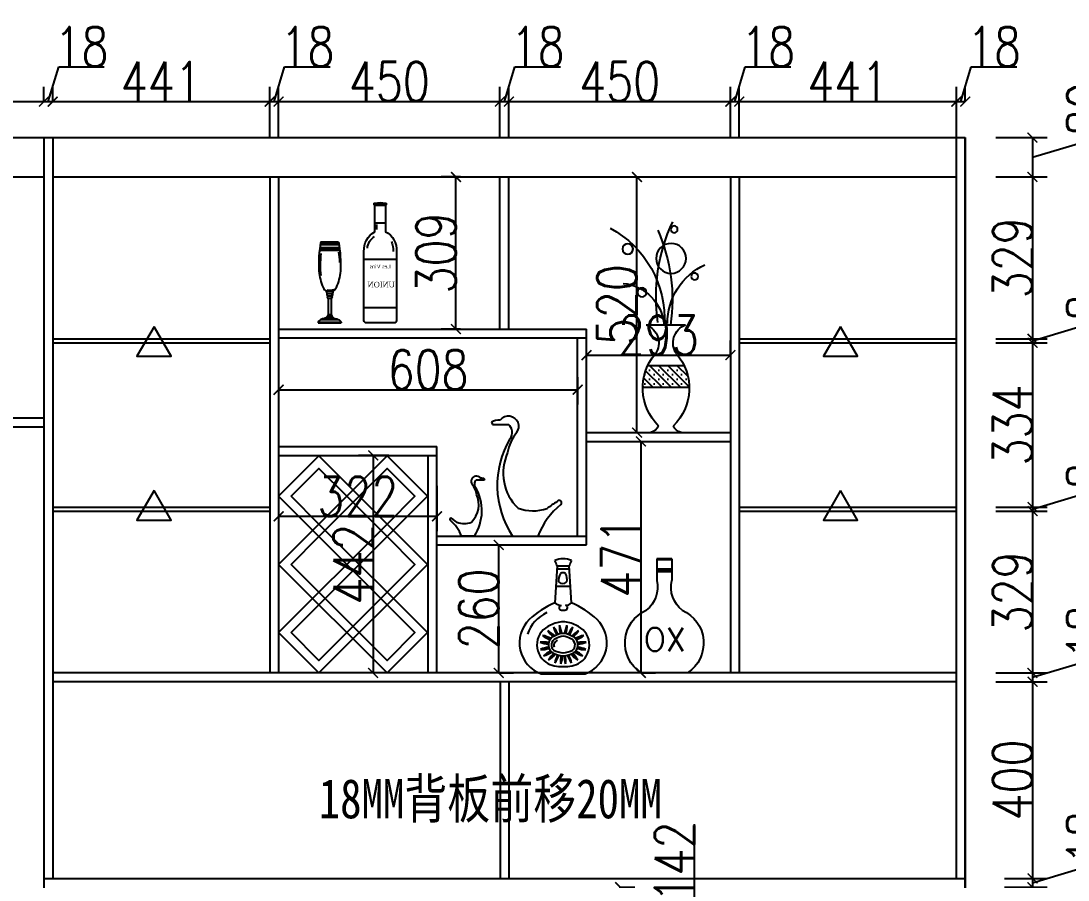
# Model space of a CAD drawing. Header units: millimetres. Extents: x 3255186 to 3429179, y -984851 to -941485.
# Drawn here: x 3261856 to 3263984, y -948835 to -947089 of the extents above; entities that cross this region are included whole.
import ezdxf

# ---------------------------------------------------------------- set-up
doc = ezdxf.new("R2010")
doc.units = ezdxf.units.MM
doc.header["$PDMODE"] = 35
for name, color, linetype in [('_KTI_CONTROL', 5, 'Continuous'), ('LM', 7, 'Continuous'), ('家具', 150, 'Continuous'), ('摆设', 250, 'Continuous')]:
    doc.layers.add(name, color=color, linetype=linetype)
doc.layers.add('饰品层', color=140, linetype='Continuous', lineweight=5)
doc.styles.add('DIM_FONT', font='SIMPLEX.shx', dxfattribs={"width": 0.8})
doc.styles.add('KT64F', font='txt.shx', dxfattribs={"bigfont": 'kt64f.shx'})
doc.styles.add('STYLE4', font='dutcheb.ttf')
doc.dimstyles.new('ISO-25', dxfattribs={"dimtxt": 80, "dimasz": 20, "dimexe": 30, "dimexo": 80, "dimtad": 1, "dimdec": 0, "dimtxsty": 'DIM_FONT', "dimblk": 'ARCHTICK', "dimcen": 2.5, "dimadec": 0, "dimazin": 0, "dimtfac": 1, "dimtdec": 0, "dimtmove": 1, "dimatfit": 3, "dimfxl": 80, "dimfxlon": 1, "dimarcsym": 0})

# ---------------------------------------------------------------- blocks, each defined once
blk = doc.blocks.new('A$C1A353F88')
at = {"layer": '_KTI_CONTROL', "color": 251}
for p, q in [((88.6, 318, -1114.3), (88.6, 286.9, -1114.3)), ((88.6, 318, -1114.3), (130, 318, -1114.3)), ((88.6, 315.5, -1114.3), (130, 315.5, -1114.3)), ((130, 318, -1114.3), (130, 286.9, -1114.3)), ((88.6, 289.4, -1114.3), (130, 289.4, -1114.3)), ((88.6, 286.9, -1114.3), (88.6, 257.3, -1114.3)), ((88.6, 286.9, -1114.3), (130, 286.9, -1114.3)), ((88.6, 284.4, -1114.3), (130, 284.4, -1114.3)), ((88.6, 281.9, -1114.3), (130, 281.9, -1114.3)), ((130, 286.9, -1114.3), (130, 257.3, -1114.3)), ((44.2, 0, -1114.3), (174.4, 0, -1114.3))]:
    blk.add_line(p, q, dxfattribs=at)
for centre, radius, start, end in [((8.3, 239.3, -1114.3), 82.2, 308.0219, 12.6662), ((210.2, 239.3, -1114.3), 82.2, 167.3338, 231.9781), ((99.8, 83.2, -1114.3), 100.1, 114.0897, 236.2212), ((118.7, 83.2, -1114.3), 100.1, 303.7788, 65.9103)]:
    blk.add_arc(centre, radius, start, end, dxfattribs=at)
at = {"layer": '_KTI_CONTROL', "color": 251, "style": 'KT64F'}
blk.add_text('XO', height=65, dxfattribs=at).set_placement((48.9, 60.9, -1114.3))
blk = doc.blocks.new('ret h5')
at = {"color": 8}
for p, q in [((18308.1, -3136), (18302.9, -3219.6)), ((18307.7, -3142.5), (18335.9, -3142.5)), ((18308.1, -3136), (18335.5, -3136)), ((18340.8, -3219.6), (18335.5, -3136)), ((18305.3, -3181.5), (18338.4, -3181.5)), ((18272.4, -3379.8), (18371.2, -3379.8))]:
    blk.add_line(p, q, dxfattribs=at)
for centre, radius, start, end in [((18322.1, -3168.8), 49.1, 90.3228, 113.286), ((18321.5, -3164.7), 44.9, 64.6891, 89.6504), ((18258.3, -3150.7), 51.9, 16.43, 31.2507), ((18385.3, -3150.7), 51.9, 149.1556, 163.57), ((18334.4, -3167.4), 23.3, 142.4013, 191.7842), ((18321.4, -3160.1), 8.79, 49.8901, 128.6229), ((18300.3, -3167.8), 30.4, 351.9388, 28.293), ((18320.9, -3160.8), 14.7, 230.664, 310.2169), ((18371.3, -3387.6), 181.4, 112.1626, 133.9717), ((18322.1, -3191.3), 34.2, 235.8589, 261.3641), ((18318, -3230.4), 5.44, 101.5118, 266.7832), ((18321.8, -3066.3), 169.7, 268.6297, 271.3703), ((18326.1, -3230.4), 5.48, 267.4575, 82.7378), ((18327.4, -3205.7), 19.3, 268.1711, 313.8155), ((18272.3, -3387.6), 181.4, 46.0283, 67.8374), ((18297.3, -3310), 74.2, 134.4864, 250.3361), ((18320.2, -3316.6), 83.2, 115.2627, 161.5321), ((18324.1, -3326), 63.8, 92.0156, 118.8114), ((18319.6, -3326), 63.8, 61.1886, 87.9844), ((18346.3, -3310), 74.2, 289.6639, 45.5136), ((18310.1, -3314.7), 47.6, 110.6172, 235.1233), ((18326.8, -3258.1), 46.5, 210.934, 234.629), ((18256.6, -3335.4), 61.4, 41.7799, 60.3729), ((18254.4, -3315.7), 61.4, 24.0791, 42.3729), ((18345.1, -3263.9), 46.5, 192.934, 216.7129), ((18359.7, -3274.3), 46.5, 174.934, 198.629), ((18257.4, -3295.6), 61.4, 6.4751, 24.3729), ((18386.2, -3295.6), 61.4, 155.6271, 173.5249), ((18284, -3274.3), 46.5, 341.371, 5.066), ((18389.2, -3315.7), 61.4, 137.6271, 155.9209), ((18298.5, -3263.9), 46.5, 323.2871, 347.066), ((18387.1, -3335.4), 61.4, 119.6271, 138.2201), ((18316.8, -3258.1), 46.5, 305.371, 329.066), ((18333.6, -3314.7), 47.6, 304.8767, 69.3828), ((18276.5, -3369.3), 61.4, 78.1277, 96.3729), ((18287.9, -3265.5), 46.5, 246.934, 270.8887), ((18305.9, -3257.9), 46.5, 228.934, 252.9893), ((18263, -3353.2), 61.4, 59.6168, 78.3729), ((18310.1, -3314.7), 21.6, 110.6172, 235.1233), ((18310.1, -3314.7), 15.1, 110.6172, 235.1233), ((18312.2, -3315.6), 11.6, 105.1939, 200.4124), ((18324.9, -3331.5), 43.3, 94.0794, 121.2048), ((18325.2, -3333.3), 38.7, 95.0517, 121.9656), ((18318.7, -3331.5), 43.3, 58.7952, 85.9206), ((18318.4, -3333.3), 38.7, 58.0344, 84.9483), ((18333.6, -3314.7), 15.1, 304.8767, 69.3828), ((18333.6, -3314.7), 21.6, 304.8767, 69.3828), ((18380.7, -3353.2), 61.4, 101.6271, 120.3832), ((18337.8, -3257.9), 46.5, 287.0107, 311.066), ((18367.1, -3369.3), 61.4, 83.6271, 101.8723), ((18355.7, -3265.5), 46.5, 269.1113, 293.066), ((18296, -3380.6), 61.4, 96.4958, 114.3729), ((18274.7, -3278.3), 46.5, 264.934, 288.9936), ((18319, -3384.3), 61.4, 114.583, 132.3729), ((18267.2, -3293.6), 46.5, 282.934, 307.4128), ((18342.3, -3379), 61.4, 132.4974, 150.3729), ((18265, -3308.8), 46.5, 300.934, 325.8879), ((18325.4, -3278.8), 60.2, 241.5487, 266.5785), ((18325.4, -3278.8), 53.7, 241.5487, 266.5785), ((18318.2, -3278.8), 53.7, 273.4215, 298.4513), ((18318.2, -3278.8), 60.2, 273.4215, 298.4513), ((18378.7, -3308.8), 46.5, 214.1121, 239.066), ((18301.4, -3379), 61.4, 29.6271, 47.5026), ((18376.5, -3293.6), 46.5, 232.5872, 257.066), ((18324.7, -3384.3), 61.4, 47.6271, 65.417), ((18368.9, -3278.3), 46.5, 251.0064, 275.066), ((18347.7, -3380.6), 61.4, 65.6271, 83.5042), ((18316.6, -3300.3), 63.2, 237.6804, 274.7045), ((18362.9, -3367.1), 61.4, 150.6478, 168.3729), ((18267.7, -3324.2), 46.5, 318.934, 343.2993), ((18377.4, -3350.6), 61.4, 168.5268, 186.3729), ((18273.6, -3339.3), 46.5, 336.934, 0.629), ((18327, -3300.3), 63.2, 265.2955, 302.3196), ((18370.1, -3339.3), 46.5, 179.371, 203.066), ((18266.2, -3350.6), 61.4, 353.6271, 11.4732), ((18375.9, -3324.2), 46.5, 196.7007, 221.066), ((18280.7, -3367.1), 61.4, 11.6271, 29.3522)]:
    blk.add_arc(centre, radius, start, end, dxfattribs=at)
blk = doc.blocks.new('ftjhut')
at = {"layer": '摆设', "color": 0}
for p, q in [((33657, 6181.2), (33686.1, 6181.2)), ((33657, 6178.3), (33686.1, 6178.3)), ((33658.7, 6176.3), (33684.4, 6176.3)), ((33658.7, 6134.4), (33684.4, 6134.4)), ((33680.5, 6131), (33680.5, 6119.1)), ((33816.2, 6073.6), (33769.1, 6073.6)), ((33815.8, 6076.2), (33769.5, 6076.2)), ((33814.8, 6082.7), (33770.5, 6082.7)), ((33814.3, 6085.2), (33770.9, 6085.2)), ((33813.6, 6089.1), (33771.7, 6089.1)), ((33816.7, 6069.7), (33768.6, 6069.7)), ((33632.7, 6047.1), (33710.4, 6047.1)), ((33798.1, 5965.8), (33787.2, 5965.8)), ((33797.1, 5960.2), (33788.2, 5960.2)), ((33796.2, 5954.4), (33789.1, 5954.4)), ((33632.7, 5931.6), (33710.4, 5931.6)), ((33812.7, 5903.4), (33772.5, 5903.4)), ((33805.7, 5905.4), (33779.6, 5905.4)), ((33801.6, 5907.3), (33783.7, 5907.3)), ((33799.3, 5909.3), (33785.9, 5909.3)), ((33797.8, 5911.2), (33787.4, 5911.2)), ((33796.8, 5913.2), (33788.4, 5913.2)), ((33796.2, 5915.1), (33789.1, 5915.1)), ((33820.5, 5896.9), (33764.7, 5896.9)), ((33820.5, 5895), (33764.7, 5895))]:
    blk.add_line(p, q, dxfattribs=at)
blk.add_lwpolyline([(33638.5, 5895), (33704.6, 5895, 0.414214), (33710.4, 5900.8), (33710.4, 6066.3, 0.287212), (33684.4, 6113.8), (33684.4, 6176.3, 0.147579), (33686.1, 6178.3), (33686.1, 6181.2, 0.131585), (33685.1, 6182.4, 0.075603), (33658.1, 6182.4, 0.131585), (33657, 6181.2), (33657, 6178.3, 0.147579), (33658.7, 6176.3), (33658.7, 6113.8, 0.304594), (33632.7, 6066.3), (33632.7, 5900.8, 0.414214)], format="xyb", close=True, dxfattribs=at)
for points in [[(33771.7, 6089.1, 0.061195), (33766.8, 6019.1, 0.076915), (33777, 5979.8, 0.020975)], [(33813.6, 6089.1, -0.061195), (33818.5, 6019.1, -0.076915), (33808.3, 5979.8, -0.020975)], [(33814, 6061.6, -0.004174), (33815.5, 6033.2, -0.065887), (33813.8, 6009.1, -0.065887)], [(33777, 5979.8, 0.183031), (33785.8, 5971, 0.571887), (33787.2, 5965.8, 0.657659), (33788.2, 5960.2, 0.575937), (33789.1, 5954.4), (33789.1, 5915.1, -0.284365), (33778.7, 5905.2, 0.081386), (33772.6, 5903.5, 0.081386)], [(33808.3, 5979.8, -0.183031), (33799.5, 5971, -0.571887), (33798.1, 5965.8, -0.657659), (33797.1, 5960.2, -0.575937), (33796.2, 5954.4), (33796.2, 5915.1, 0.284365), (33806.6, 5905.2, -0.081386), (33812.7, 5903.5, -0.081386)], [(33772.5, 5903.4, 0.131773), (33764.7, 5896.9), (33764.7, 5895)], [(33812.7, 5903.4, -0.131773), (33820.5, 5896.9), (33820.5, 5895)]]:
    blk.add_lwpolyline(points, format="xyb", dxfattribs=at)
for centre, radius, start, end in [((33664.5, 6070), 38, 6.1873, 57.3658), ((33689, 6070.1), 48.6, 155.3748, 184.6681), ((33913.6, 6037.4), 144.6, 168.9735, 178.8646), ((33792.5, 5994.3), 21.9, 243.0428, 286.3388), ((33792.6, 5993), 23, 252.6799, 287.3201)]:
    blk.add_arc(centre, radius, start, end, dxfattribs=at)
at = {"layer": '摆设', "color": 0, "style": 'STYLE4'}
for s, height, p in [('Les Vins ', 9.33, (33645.7, 6025.7)), ('UNION', 13.44, (33636.3, 5980.2))]:
    blk.add_text(s, height=height, dxfattribs=at).set_placement(p)
blk = doc.blocks.new('A$C4A8C7998')
at = {"layer": 'LM'}
h = blk.add_hatch(dxfattribs=at)
h.set_pattern_fill('SACNCR', color=8, scale=152.064, style=0)
h.set_pattern_definition([(45, (-2634.007, -50627.423), (-10.0805143, 10.0805143), []), (45, (-2623.927, -50627.423), (-10.0805143, 10.0805143), [0, -14.256])])
h.paths.add_polyline_path([(136.9, 99.2, 0.107033), (125.9, 147.2), (45.5, 147.2, 0.107033), (34.5, 99.2)])
at = {"layer": 'LM', "color": 8}
for p, q in [((42.7, 236.7), (128.8, 236.7)), ((45.5, 147.2), (125.9, 147.2)), ((34.5, 99.2), (136.9, 99.2)), ((119, 0), (52.4, 0))]:
    blk.add_line(p, q, dxfattribs=at)
for centre, radius in [((67.5, 447.2), 7.6), ((74.4, 383.3), 32.9), ((169.6, 404), 11.6), ((22.5, 343.5), 7.6), ((138.3, 308.6), 9.76)]:
    blk.add_circle(centre, radius, dxfattribs=at)
for centre, radius, start, end in [((-286.1, 298), 393.6, 351.8433, 24.9427), ((454.2, 292), 382.7, 156.3787, 188.3051), ((314.4, 250.9), 225.4, 117.9713, 183.623), ((-60.8, 239.7), 143.3, 0.0776, 64.889), ((189.9, 228.2), 100.7, 95.9065, 175.1682), ((27.8, 197.4), 42.1, 325.6159, 69.317), ((143.6, 197.4), 42.1, 110.683, 214.3841), ((150.9, 97.9), 116.4, 139.4128, 225.7807), ((20.5, 97.9), 116.4, 314.2193, 40.5872), ((44.8, 26.7), 27.8, 285.8404, 333.7154), ((126.6, 26.7), 27.8, 206.2846, 254.1596)]:
    blk.add_arc(centre, radius, start, end, dxfattribs=at)
blk = doc.blocks.new('A$C11263038')
at = {"layer": '_KTI_CONTROL', "color": 251}
for p, q in [((70.5, 193.1, -1714.3), (72.3, 189.3, -1714.3)), ((72.3, 189.3, -1714.3), (99.4, 189.3, -1714.3)), ((58.5, 94.7, -1714.3), (45, 94.7, -1714.3)), ((59.4, 96.6, -1714.3), (58.5, 94.7, -1714.3)), ((41.7, 0.1, -1714.3), (20.1, 0, -1714.3)), ((106.3, 0.1, -1714.3), (149.1, 0, -1714.3))]:
    blk.add_line(p, q, dxfattribs=at)
for centre, radius, start, end in [((83.7, 167.5, -1714.3), 28.8, 86.2456, 117.2816), ((99.5, 185.6, -1714.3), 17.5, 321.9599, 142.6745), ((88.7, 175.8, -1714.3), 17.2, 320.1214, 51.5954), ((235.9, 86, -1714.3), 155.5, 149.5302, 213.5331), ((167.4, 130.2, -1714.3), 70.2, 140.5214, 170.7359), ((174.1, 106.9, -1714.3), 83.5, 155.4945, 225.6611), ((44.9, 92.8, -1714.3), 8.75, 37.3255, 218.0401), ((50.3, 87.9, -1714.3), 8.61, 128.4046, 219.8786), ((52.8, 83.7, -1714.3), 14.4, 62.7184, 93.7544), ((11, 65.1, -1714.3), 35.1, 9.2641, 39.4786), ((-23.6, 42.9, -1714.3), 78.1, 326.7423, 30.4027), ((7.6, 53.4, -1714.3), 41.7, 314.3389, 24.5055), ((275.6, -51.3, -1714.3), 136.5, 129.8523, 157.9103), ((280.9, -100.4, -1714.3), 187.3, 121.9437, 128.3024), ((185.3, 56.4, -1714.3), 4.06, 314.2238, 148.4797), ((141.2, 118.4, -1714.3), 75.6, 250.3217, 288.2098), ((2, 28.2, -1714.3), 2.03, 31.5203, 225.7762), ((-43.1, -25.7, -1714.3), 68.3, 22.0897, 50.1477), ((-45.8, -50.2, -1714.3), 93.6, 51.6976, 58.0563), ((24.1, 59.2, -1714.3), 37.8, 251.7902, 289.6783)]:
    blk.add_arc(centre, radius, start, end, dxfattribs=at)
blk = doc.blocks.new('_ArchTick')
at = {"color": 0, "linetype": 'ByBlock', "const_width": 0.15}
blk.add_lwpolyline([(-0.5, -0.5), (0.5, 0.5)], dxfattribs=at)
blk = doc.blocks.new('*D245')
at = {"color": 0, "lineweight": -2, "ltscale": 5}
for p, q in [((3262749.4, -947405.9), (3262709.9, -947405.9)), ((3262739.9, -947715.2), (3262739.9, -947405.9)), ((3262749.4, -947715.2), (3262709.9, -947715.2))]:
    blk.add_line(p, q, dxfattribs=at)
at = {"layer": 'Defpoints', "color": 0, "ltscale": 5}
for p in [(3262739.9, -947405.9), (3262829.4, -947405.9), (3262829.4, -947715.2)]:
    blk.add_point(p, dxfattribs=at)
at = {"color": 0, "lineweight": -2, "ltscale": 5, "xscale": 20, "yscale": 20, "zscale": 20}
for p, rotation in [((3262739.9, -947405.9), 90), ((3262739.9, -947715.2), 270)]:
    blk.add_blockref('_ArchTick', p, dxfattribs=dict(at, rotation=rotation))
at = {"color": 0, "ltscale": 5, "insert": (3262699.3, -947560.5), "char_height": 80, "attachment_point": 5, "rotation": 90, "style": 'DIM_FONT'}
blk.add_mtext('309', dxfattribs=at)
blk = doc.blocks.new('*D260')
at = {"color": 0, "lineweight": -2, "ltscale": 5}
for p, q in [((3261170.1, -947252.7), (3261170.1, -947222.7)), ((3261902.1, -947252.7), (3261902.1, -947222.7)), ((3261170.1, -947252.7), (3261902.1, -947252.7))]:
    blk.add_line(p, q, dxfattribs=at)
at = {"layer": 'Defpoints', "color": 0, "ltscale": 5}
for p in [(3261902.1, -947252.7), (3261170.1, -947325.9), (3261902.1, -947325.9)]:
    blk.add_point(p, dxfattribs=at)
at = {"color": 0, "lineweight": -2, "ltscale": 5, "xscale": 20, "yscale": 20, "zscale": 20, "rotation": 180}
blk.add_blockref('_ArchTick', (3261170.1, -947252.7), dxfattribs=at)
at = {"color": 0, "lineweight": -2, "ltscale": 5, "xscale": 20, "yscale": 20, "zscale": 20}
blk.add_blockref('_ArchTick', (3261902.1, -947252.7), dxfattribs=at)
at = {"color": 0, "ltscale": 5, "insert": (3261536.1, -947212.1), "char_height": 80, "attachment_point": 5, "style": 'DIM_FONT'}
blk.add_mtext('732', dxfattribs=at)
blk = doc.blocks.new('*D261')
at = {"color": 0, "lineweight": -2, "ltscale": 5}
for p, q in [((3261911.1, -947252.7), (3261932.3, -947181.8)), ((3261932.3, -947181.8), (3262025, -947181.8)), ((3261902.1, -947252.7), (3261902.1, -947222.7)), ((3261920.1, -947252.7), (3261920.1, -947222.7)), ((3261902.1, -947252.7), (3261920.1, -947252.7))]:
    blk.add_line(p, q, dxfattribs=at)
at = {"layer": 'Defpoints', "color": 0, "ltscale": 5}
for p in [(3261920.1, -947252.7), (3261902.1, -947325.9), (3261920.1, -947325.9)]:
    blk.add_point(p, dxfattribs=at)
at = {"color": 0, "lineweight": -2, "ltscale": 5, "xscale": 20, "yscale": 20, "zscale": 20, "rotation": 180}
blk.add_blockref('_ArchTick', (3261902.1, -947252.7), dxfattribs=at)
at = {"color": 0, "lineweight": -2, "ltscale": 5, "xscale": 20, "yscale": 20, "zscale": 20}
blk.add_blockref('_ArchTick', (3261920.1, -947252.7), dxfattribs=at)
at = {"color": 0, "ltscale": 5, "insert": (3261978.7, -947141.2), "char_height": 80, "attachment_point": 5, "style": 'DIM_FONT'}
blk.add_mtext('18', dxfattribs=at)
blk = doc.blocks.new('*D262')
at = {"color": 0, "lineweight": -2, "ltscale": 5}
for p, q in [((3261920.1, -947252.7), (3261920.1, -947222.7)), ((3262361.3, -947325.9), (3262361.3, -947222.7)), ((3261920.1, -947252.7), (3262361.3, -947252.7))]:
    blk.add_line(p, q, dxfattribs=at)
at = {"layer": 'Defpoints', "color": 0, "ltscale": 5}
for p in [(3262361.3, -947252.7), (3261920.1, -947325.9), (3262361.3, -947405.9)]:
    blk.add_point(p, dxfattribs=at)
at = {"color": 0, "lineweight": -2, "ltscale": 5, "xscale": 20, "yscale": 20, "zscale": 20, "rotation": 180}
blk.add_blockref('_ArchTick', (3261920.1, -947252.7), dxfattribs=at)
at = {"color": 0, "lineweight": -2, "ltscale": 5, "xscale": 20, "yscale": 20, "zscale": 20}
blk.add_blockref('_ArchTick', (3262361.3, -947252.7), dxfattribs=at)
at = {"color": 0, "ltscale": 5, "insert": (3262140.7, -947212.1), "char_height": 80, "attachment_point": 5, "style": 'DIM_FONT'}
blk.add_mtext('441', dxfattribs=at)
blk = doc.blocks.new('*D263')
at = {"color": 0, "lineweight": -2, "ltscale": 5}
for p, q in [((3262370.3, -947252.7), (3262391.6, -947181.8)), ((3262391.6, -947181.8), (3262484.3, -947181.8)), ((3262361.3, -947325.9), (3262361.3, -947222.7)), ((3262379.3, -947325.9), (3262379.3, -947222.7)), ((3262361.3, -947252.7), (3262379.3, -947252.7))]:
    blk.add_line(p, q, dxfattribs=at)
at = {"layer": 'Defpoints', "color": 0, "ltscale": 5}
for p in [(3262379.3, -947252.7), (3262361.3, -947405.9), (3262379.3, -947405.9)]:
    blk.add_point(p, dxfattribs=at)
at = {"color": 0, "lineweight": -2, "ltscale": 5, "xscale": 20, "yscale": 20, "zscale": 20, "rotation": 180}
blk.add_blockref('_ArchTick', (3262361.3, -947252.7), dxfattribs=at)
at = {"color": 0, "lineweight": -2, "ltscale": 5, "xscale": 20, "yscale": 20, "zscale": 20}
blk.add_blockref('_ArchTick', (3262379.3, -947252.7), dxfattribs=at)
at = {"color": 0, "ltscale": 5, "insert": (3262437.9, -947141.2), "char_height": 80, "attachment_point": 5, "style": 'DIM_FONT'}
blk.add_mtext('18', dxfattribs=at)
blk = doc.blocks.new('*D264')
at = {"color": 0, "lineweight": -2, "ltscale": 5}
for p, q in [((3262379.3, -947325.9), (3262379.3, -947222.7)), ((3262829.4, -947325.9), (3262829.4, -947222.7)), ((3262379.3, -947252.7), (3262829.4, -947252.7))]:
    blk.add_line(p, q, dxfattribs=at)
at = {"layer": 'Defpoints', "color": 0, "ltscale": 5}
for p in [(3262829.4, -947252.7), (3262379.3, -947405.9), (3262829.4, -947405.9)]:
    blk.add_point(p, dxfattribs=at)
at = {"color": 0, "lineweight": -2, "ltscale": 5, "xscale": 20, "yscale": 20, "zscale": 20, "rotation": 180}
blk.add_blockref('_ArchTick', (3262379.3, -947252.7), dxfattribs=at)
at = {"color": 0, "lineweight": -2, "ltscale": 5, "xscale": 20, "yscale": 20, "zscale": 20}
blk.add_blockref('_ArchTick', (3262829.4, -947252.7), dxfattribs=at)
at = {"color": 0, "ltscale": 5, "insert": (3262604.3, -947212.1), "char_height": 80, "attachment_point": 5, "style": 'DIM_FONT'}
blk.add_mtext('450', dxfattribs=at)
blk = doc.blocks.new('*D265')
at = {"color": 0, "lineweight": -2, "ltscale": 5}
for p, q in [((3262838.4, -947252.7), (3262859.7, -947181.8)), ((3262859.7, -947181.8), (3262952.3, -947181.8)), ((3262829.4, -947325.9), (3262829.4, -947222.7)), ((3262847.4, -947325.9), (3262847.4, -947222.7)), ((3262829.4, -947252.7), (3262847.4, -947252.7))]:
    blk.add_line(p, q, dxfattribs=at)
at = {"layer": 'Defpoints', "color": 0, "ltscale": 5}
for p in [(3262847.4, -947252.7), (3262829.4, -947405.9), (3262847.4, -947405.9)]:
    blk.add_point(p, dxfattribs=at)
at = {"color": 0, "lineweight": -2, "ltscale": 5, "xscale": 20, "yscale": 20, "zscale": 20, "rotation": 180}
blk.add_blockref('_ArchTick', (3262829.4, -947252.7), dxfattribs=at)
at = {"color": 0, "lineweight": -2, "ltscale": 5, "xscale": 20, "yscale": 20, "zscale": 20}
blk.add_blockref('_ArchTick', (3262847.4, -947252.7), dxfattribs=at)
at = {"color": 0, "ltscale": 5, "insert": (3262906, -947141.2), "char_height": 80, "attachment_point": 5, "style": 'DIM_FONT'}
blk.add_mtext('18', dxfattribs=at)
blk = doc.blocks.new('*D266')
at = {"color": 0, "lineweight": -2, "ltscale": 5}
for p, q in [((3262847.4, -947325.9), (3262847.4, -947222.7)), ((3263297.8, -947325.9), (3263297.8, -947222.7)), ((3262847.4, -947252.7), (3263297.8, -947252.7))]:
    blk.add_line(p, q, dxfattribs=at)
at = {"layer": 'Defpoints', "color": 0, "ltscale": 5}
for p in [(3263297.8, -947252.7), (3262847.4, -947405.9), (3263297.8, -947405.9)]:
    blk.add_point(p, dxfattribs=at)
at = {"color": 0, "lineweight": -2, "ltscale": 5, "xscale": 20, "yscale": 20, "zscale": 20, "rotation": 180}
blk.add_blockref('_ArchTick', (3262847.4, -947252.7), dxfattribs=at)
at = {"color": 0, "lineweight": -2, "ltscale": 5, "xscale": 20, "yscale": 20, "zscale": 20}
blk.add_blockref('_ArchTick', (3263297.8, -947252.7), dxfattribs=at)
at = {"color": 0, "ltscale": 5, "insert": (3263072.6, -947212.1), "char_height": 80, "attachment_point": 5, "style": 'DIM_FONT'}
blk.add_mtext('450', dxfattribs=at)
blk = doc.blocks.new('*D267')
at = {"color": 0, "lineweight": -2, "ltscale": 5}
for p, q in [((3263306.8, -947252.7), (3263328.1, -947181.8)), ((3263328.1, -947181.8), (3263420.8, -947181.8)), ((3263297.8, -947325.9), (3263297.8, -947222.7)), ((3263315.8, -947325.9), (3263315.8, -947222.7)), ((3263297.8, -947252.7), (3263315.8, -947252.7))]:
    blk.add_line(p, q, dxfattribs=at)
at = {"layer": 'Defpoints', "color": 0, "ltscale": 5}
for p in [(3263315.8, -947252.7), (3263297.8, -947405.9), (3263315.8, -947405.9)]:
    blk.add_point(p, dxfattribs=at)
at = {"color": 0, "lineweight": -2, "ltscale": 5, "xscale": 20, "yscale": 20, "zscale": 20, "rotation": 180}
blk.add_blockref('_ArchTick', (3263297.8, -947252.7), dxfattribs=at)
at = {"color": 0, "lineweight": -2, "ltscale": 5, "xscale": 20, "yscale": 20, "zscale": 20}
blk.add_blockref('_ArchTick', (3263315.8, -947252.7), dxfattribs=at)
at = {"color": 0, "ltscale": 5, "insert": (3263374.4, -947141.2), "char_height": 80, "attachment_point": 5, "style": 'DIM_FONT'}
blk.add_mtext('18', dxfattribs=at)
blk = doc.blocks.new('*D268')
at = {"color": 0, "lineweight": -2, "ltscale": 5}
for p, q in [((3263315.8, -947325.9), (3263315.8, -947222.7)), ((3263757.1, -947325.9), (3263757.1, -947222.7)), ((3263315.8, -947252.7), (3263757.1, -947252.7))]:
    blk.add_line(p, q, dxfattribs=at)
at = {"layer": 'Defpoints', "color": 0, "ltscale": 5}
for p in [(3263757.1, -947252.7), (3263315.8, -947405.9), (3263757.1, -947405.9)]:
    blk.add_point(p, dxfattribs=at)
at = {"color": 0, "lineweight": -2, "ltscale": 5, "xscale": 20, "yscale": 20, "zscale": 20, "rotation": 180}
blk.add_blockref('_ArchTick', (3263315.8, -947252.7), dxfattribs=at)
at = {"color": 0, "lineweight": -2, "ltscale": 5, "xscale": 20, "yscale": 20, "zscale": 20}
blk.add_blockref('_ArchTick', (3263757.1, -947252.7), dxfattribs=at)
at = {"color": 0, "ltscale": 5, "insert": (3263536.4, -947212.1), "char_height": 80, "attachment_point": 5, "style": 'DIM_FONT'}
blk.add_mtext('441', dxfattribs=at)
blk = doc.blocks.new('*D269')
at = {"color": 0, "lineweight": -2, "ltscale": 5}
for p, q in [((3263766.1, -947252.7), (3263787.3, -947181.8)), ((3263787.3, -947181.8), (3263880, -947181.8)), ((3263757.1, -947325.9), (3263757.1, -947222.7)), ((3263775.1, -947252.7), (3263775.1, -947222.7)), ((3263757.1, -947252.7), (3263775.1, -947252.7))]:
    blk.add_line(p, q, dxfattribs=at)
at = {"layer": 'Defpoints', "color": 0, "ltscale": 5}
for p in [(3263775.1, -947252.7), (3263775.1, -947325.9), (3263757.1, -947405.9)]:
    blk.add_point(p, dxfattribs=at)
at = {"color": 0, "lineweight": -2, "ltscale": 5, "xscale": 20, "yscale": 20, "zscale": 20, "rotation": 180}
blk.add_blockref('_ArchTick', (3263757.1, -947252.7), dxfattribs=at)
at = {"color": 0, "lineweight": -2, "ltscale": 5, "xscale": 20, "yscale": 20, "zscale": 20}
blk.add_blockref('_ArchTick', (3263775.1, -947252.7), dxfattribs=at)
at = {"color": 0, "ltscale": 5, "insert": (3263833.7, -947141.2), "char_height": 80, "attachment_point": 5, "style": 'DIM_FONT'}
blk.add_mtext('18', dxfattribs=at)
blk = doc.blocks.new('*D270')
at = {"color": 0, "lineweight": -2, "ltscale": 5}
for p, q in [((3264062.9, -947320.6), (3264062.9, -947215.8)), ((3263837.1, -947325.9), (3263941.9, -947325.9)), ((3263911.9, -947365.9), (3264062.9, -947320.6)), ((3263911.9, -947325.9), (3263911.9, -947405.9)), ((3263837.1, -947405.9), (3263941.9, -947405.9))]:
    blk.add_line(p, q, dxfattribs=at)
at = {"layer": 'Defpoints', "color": 0, "ltscale": 5}
for p in [(3263757.1, -947325.9), (3263757.1, -947405.9), (3263911.9, -947405.9)]:
    blk.add_point(p, dxfattribs=at)
at = {"color": 0, "lineweight": -2, "ltscale": 5, "xscale": 20, "yscale": 20, "zscale": 20}
for p, rotation in [((3263911.9, -947325.9), 90), ((3263911.9, -947405.9), 270)]:
    blk.add_blockref('_ArchTick', p, dxfattribs=dict(at, rotation=rotation))
at = {"color": 0, "ltscale": 5, "insert": (3264022.2, -947268.2), "char_height": 80, "attachment_point": 5, "rotation": 90, "style": 'DIM_FONT'}
blk.add_mtext('80', dxfattribs=at)
blk = doc.blocks.new('*D271')
at = {"color": 0, "lineweight": -2, "ltscale": 5}
for p, q in [((3263837.1, -947405.9), (3263941.9, -947405.9)), ((3263911.9, -947405.9), (3263911.9, -947735)), ((3263837.1, -947735), (3263941.9, -947735))]:
    blk.add_line(p, q, dxfattribs=at)
at = {"layer": 'Defpoints', "color": 0, "ltscale": 5}
for p in [(3263757.1, -947405.9), (3263757.1, -947735), (3263911.9, -947735)]:
    blk.add_point(p, dxfattribs=at)
at = {"color": 0, "lineweight": -2, "ltscale": 5, "xscale": 20, "yscale": 20, "zscale": 20}
for p, rotation in [((3263911.9, -947405.9), 90), ((3263911.9, -947735), 270)]:
    blk.add_blockref('_ArchTick', p, dxfattribs=dict(at, rotation=rotation))
at = {"color": 0, "ltscale": 5, "insert": (3263871.3, -947570.4), "char_height": 80, "attachment_point": 5, "rotation": 90, "style": 'DIM_FONT'}
blk.add_mtext('329', dxfattribs=at)
blk = doc.blocks.new('*D272')
at = {"color": 0, "lineweight": -2, "ltscale": 5}
for p, q in [((3264062.9, -947693.7), (3264062.9, -947649.8)), ((3263911.9, -947739), (3264062.9, -947693.7)), ((3263837.1, -947735), (3263941.9, -947735)), ((3263837.1, -947743), (3263941.9, -947743)), ((3263911.9, -947735), (3263911.9, -947743))]:
    blk.add_line(p, q, dxfattribs=at)
at = {"layer": 'Defpoints', "color": 0, "ltscale": 5}
for p in [(3263757.1, -947735), (3263757.1, -947743), (3263911.9, -947743)]:
    blk.add_point(p, dxfattribs=at)
at = {"color": 0, "lineweight": -2, "ltscale": 5, "xscale": 20, "yscale": 20, "zscale": 20}
for p, rotation in [((3263911.9, -947735), 90), ((3263911.9, -947743), 270)]:
    blk.add_blockref('_ArchTick', p, dxfattribs=dict(at, rotation=rotation))
at = {"color": 0, "ltscale": 5, "insert": (3264022.2, -947671.7), "char_height": 80, "attachment_point": 5, "rotation": 90, "style": 'DIM_FONT'}
blk.add_mtext('8', dxfattribs=at)
blk = doc.blocks.new('*D273')
at = {"color": 0, "lineweight": -2, "ltscale": 5}
for p, q in [((3263837.1, -947743), (3263941.9, -947743)), ((3263911.9, -947743), (3263911.9, -948077.1)), ((3263837.1, -948077.1), (3263941.9, -948077.1))]:
    blk.add_line(p, q, dxfattribs=at)
at = {"layer": 'Defpoints', "color": 0, "ltscale": 5}
for p in [(3263757.1, -947743), (3263757.1, -948077.1), (3263911.9, -948077.1)]:
    blk.add_point(p, dxfattribs=at)
at = {"color": 0, "lineweight": -2, "ltscale": 5, "xscale": 20, "yscale": 20, "zscale": 20}
for p, rotation in [((3263911.9, -947743), 90), ((3263911.9, -948077.1), 270)]:
    blk.add_blockref('_ArchTick', p, dxfattribs=dict(at, rotation=rotation))
at = {"color": 0, "ltscale": 5, "insert": (3263871.3, -947910), "char_height": 80, "attachment_point": 5, "rotation": 90, "style": 'DIM_FONT'}
blk.add_mtext('334', dxfattribs=at)
blk = doc.blocks.new('*D274')
at = {"color": 0, "lineweight": -2, "ltscale": 5}
for p, q in [((3264062.9, -948035.8), (3264062.9, -947991.9)), ((3263911.9, -948081.1), (3264062.9, -948035.8)), ((3263837.1, -948077.1), (3263941.9, -948077.1)), ((3263837.1, -948085.1), (3263941.9, -948085.1)), ((3263911.9, -948077.1), (3263911.9, -948085.1))]:
    blk.add_line(p, q, dxfattribs=at)
at = {"layer": 'Defpoints', "color": 0, "ltscale": 5}
for p in [(3263757.1, -948077.1), (3263757.1, -948085.1), (3263911.9, -948085.1)]:
    blk.add_point(p, dxfattribs=at)
at = {"color": 0, "lineweight": -2, "ltscale": 5, "xscale": 20, "yscale": 20, "zscale": 20}
for p, rotation in [((3263911.9, -948077.1), 90), ((3263911.9, -948085.1), 270)]:
    blk.add_blockref('_ArchTick', p, dxfattribs=dict(at, rotation=rotation))
at = {"color": 0, "ltscale": 5, "insert": (3264022.2, -948013.8), "char_height": 80, "attachment_point": 5, "rotation": 90, "style": 'DIM_FONT'}
blk.add_mtext('8', dxfattribs=at)
blk = doc.blocks.new('*D275')
at = {"color": 0, "lineweight": -2, "ltscale": 5}
for p, q in [((3263837.1, -948085.1), (3263941.9, -948085.1)), ((3263911.9, -948085.1), (3263911.9, -948414.2)), ((3263837.1, -948414.2), (3263941.9, -948414.2))]:
    blk.add_line(p, q, dxfattribs=at)
at = {"layer": 'Defpoints', "color": 0, "ltscale": 5}
for p in [(3263757.1, -948085.1), (3263757.1, -948414.2), (3263911.9, -948414.2)]:
    blk.add_point(p, dxfattribs=at)
at = {"color": 0, "lineweight": -2, "ltscale": 5, "xscale": 20, "yscale": 20, "zscale": 20}
for p, rotation in [((3263911.9, -948085.1), 90), ((3263911.9, -948414.2), 270)]:
    blk.add_blockref('_ArchTick', p, dxfattribs=dict(at, rotation=rotation))
at = {"color": 0, "ltscale": 5, "insert": (3263871.3, -948249.6), "char_height": 80, "attachment_point": 5, "rotation": 90, "style": 'DIM_FONT'}
blk.add_mtext('329', dxfattribs=at)
blk = doc.blocks.new('*D276')
at = {"color": 0, "lineweight": -2, "ltscale": 5}
for p, q in [((3264062.9, -948377.9), (3264062.9, -948285.2)), ((3263911.9, -948423.2), (3264062.9, -948377.9)), ((3263837.1, -948414.2), (3263941.9, -948414.2)), ((3263911.9, -948414.2), (3263911.9, -948432.2)), ((3263837.1, -948432.2), (3263941.9, -948432.2))]:
    blk.add_line(p, q, dxfattribs=at)
at = {"layer": 'Defpoints', "color": 0, "ltscale": 5}
for p in [(3263757.1, -948414.2), (3263757.1, -948432.2), (3263911.9, -948432.2)]:
    blk.add_point(p, dxfattribs=at)
at = {"color": 0, "lineweight": -2, "ltscale": 5, "xscale": 20, "yscale": 20, "zscale": 20}
for p, rotation in [((3263911.9, -948414.2), 90), ((3263911.9, -948432.2), 270)]:
    blk.add_blockref('_ArchTick', p, dxfattribs=dict(at, rotation=rotation))
at = {"color": 0, "ltscale": 5, "insert": (3264022.2, -948331.5), "char_height": 80, "attachment_point": 5, "rotation": 90, "style": 'DIM_FONT'}
blk.add_mtext('18', dxfattribs=at)
blk = doc.blocks.new('*D277')
at = {"color": 0, "lineweight": -2, "ltscale": 5}
for p, q in [((3263837.1, -948432.2), (3263941.9, -948432.2)), ((3263911.9, -948432.2), (3263911.9, -948831.9)), ((3263855.1, -948831.9), (3263941.9, -948831.9))]:
    blk.add_line(p, q, dxfattribs=at)
at = {"layer": 'Defpoints', "color": 0, "ltscale": 5}
for p in [(3263757.1, -948432.2), (3263775.1, -948831.9), (3263911.9, -948831.9)]:
    blk.add_point(p, dxfattribs=at)
at = {"color": 0, "lineweight": -2, "ltscale": 5, "xscale": 20, "yscale": 20, "zscale": 20}
for p, rotation in [((3263911.9, -948432.2), 90), ((3263911.9, -948831.9), 270)]:
    blk.add_blockref('_ArchTick', p, dxfattribs=dict(at, rotation=rotation))
at = {"color": 0, "ltscale": 5, "insert": (3263871.3, -948632), "char_height": 80, "attachment_point": 5, "rotation": 90, "style": 'DIM_FONT'}
blk.add_mtext('400', dxfattribs=at)
blk = doc.blocks.new('*D281')
at = {"color": 0, "lineweight": -2, "ltscale": 5}
for p, q in [((3264062.9, -948795.6), (3264062.9, -948702.9)), ((3263911.9, -948840.9), (3264062.9, -948795.6)), ((3263855.1, -948831.9), (3263941.9, -948831.9)), ((3263855.1, -948849.9), (3263941.9, -948849.9)), ((3263911.9, -948831.9), (3263911.9, -948849.9))]:
    blk.add_line(p, q, dxfattribs=at)
at = {"layer": 'Defpoints', "color": 0, "ltscale": 5}
for p in [(3263775.1, -948831.9), (3263775.1, -948849.9), (3263911.9, -948849.9)]:
    blk.add_point(p, dxfattribs=at)
at = {"color": 0, "lineweight": -2, "ltscale": 5, "xscale": 20, "yscale": 20, "zscale": 20}
for p, rotation in [((3263911.9, -948831.9), 90), ((3263911.9, -948849.9), 270)]:
    blk.add_blockref('_ArchTick', p, dxfattribs=dict(at, rotation=rotation))
at = {"color": 0, "ltscale": 5, "insert": (3264022.2, -948749.3), "char_height": 80, "attachment_point": 5, "rotation": 90, "style": 'DIM_FONT'}
blk.add_mtext('18', dxfattribs=at)
blk = doc.blocks.new('*D286')
at = {"color": 0, "lineweight": -2, "ltscale": 5}
for p, q in [((3264114.5, -947325.9), (3264224.5, -947325.9)), ((3264194.5, -949701.9), (3264194.5, -947325.9)), ((3264114.5, -949701.9), (3264224.5, -949701.9))]:
    blk.add_line(p, q, dxfattribs=at)
at = {"layer": 'Defpoints', "color": 0, "ltscale": 5}
for p in [(3263775.1, -947325.9), (3264194.5, -947325.9), (3263775.1, -949701.9)]:
    blk.add_point(p, dxfattribs=at)
at = {"color": 0, "lineweight": -2, "ltscale": 5, "xscale": 20, "yscale": 20, "zscale": 20}
for p, rotation in [((3264194.5, -947325.9), 90), ((3264194.5, -949701.9), 270)]:
    blk.add_blockref('_ArchTick', p, dxfattribs=dict(at, rotation=rotation))
at = {"color": 0, "ltscale": 5, "insert": (3264153.8, -948513.9), "char_height": 80, "attachment_point": 5, "rotation": 90, "style": 'DIM_FONT'}
blk.add_mtext('2376', dxfattribs=at)
blk = doc.blocks.new('*D301')
at = {"color": 0, "lineweight": -2, "ltscale": 5}
for p, q in [((3263224.7, -948875.6), (3263224.7, -948722)), ((3263073.8, -948849.9), (3263103.8, -948849.9)), ((3263073.8, -948991.9), (3263073.8, -948849.9)), ((3263073.8, -948920.9), (3263224.7, -948875.6)), ((3263073.8, -948991.9), (3263103.8, -948991.9))]:
    blk.add_line(p, q, dxfattribs=at)
at = {"layer": 'Defpoints', "color": 0, "ltscale": 5}
for p in [(3263057, -948849.9), (3263073.8, -948849.9), (3263057, -948991.9)]:
    blk.add_point(p, dxfattribs=at)
at = {"color": 0, "lineweight": -2, "ltscale": 5, "xscale": 20, "yscale": 20, "zscale": 20}
for p, rotation in [((3263073.8, -948849.9), 90), ((3263073.8, -948991.9), 270)]:
    blk.add_blockref('_ArchTick', p, dxfattribs=dict(at, rotation=rotation))
at = {"color": 0, "ltscale": 5, "insert": (3263184.1, -948798.8), "char_height": 80, "attachment_point": 5, "rotation": 90, "style": 'DIM_FONT'}
blk.add_mtext('142', dxfattribs=at)
blk = doc.blocks.new('*D303')
at = {"color": 0, "lineweight": -2, "ltscale": 5}
for p, q in [((3262379.3, -947813.2), (3262379.3, -947868.5)), ((3262987.2, -947813.2), (3262987.2, -947868.5)), ((3262379.3, -947838.5), (3262987.2, -947838.5))]:
    blk.add_line(p, q, dxfattribs=at)
at = {"layer": 'Defpoints', "color": 0, "ltscale": 5}
for p in [(3262379.3, -947733.2), (3262987.2, -947733.2), (3262987.2, -947838.5)]:
    blk.add_point(p, dxfattribs=at)
at = {"color": 0, "lineweight": -2, "ltscale": 5, "xscale": 20, "yscale": 20, "zscale": 20, "rotation": 180}
blk.add_blockref('_ArchTick', (3262379.3, -947838.5), dxfattribs=at)
at = {"color": 0, "lineweight": -2, "ltscale": 5, "xscale": 20, "yscale": 20, "zscale": 20}
blk.add_blockref('_ArchTick', (3262987.2, -947838.5), dxfattribs=at)
at = {"color": 0, "ltscale": 5, "insert": (3262683.3, -947797.9), "char_height": 80, "attachment_point": 5, "style": 'DIM_FONT'}
blk.add_mtext('608', dxfattribs=at)
blk = doc.blocks.new('*D304')
at = {"color": 0, "lineweight": -2, "ltscale": 5}
for p, q in [((3263005.2, -947768.2), (3263005.2, -947738.2)), ((3263297.8, -947768.2), (3263297.8, -947738.2)), ((3263005.2, -947768.2), (3263297.8, -947768.2))]:
    blk.add_line(p, q, dxfattribs=at)
at = {"layer": 'Defpoints', "color": 0, "ltscale": 5}
for p in [(3263297.8, -947768.2), (3263005.2, -947791.4), (3263297.8, -947791.4)]:
    blk.add_point(p, dxfattribs=at)
at = {"color": 0, "lineweight": -2, "ltscale": 5, "xscale": 20, "yscale": 20, "zscale": 20, "rotation": 180}
blk.add_blockref('_ArchTick', (3263005.2, -947768.2), dxfattribs=at)
at = {"color": 0, "lineweight": -2, "ltscale": 5, "xscale": 20, "yscale": 20, "zscale": 20}
blk.add_blockref('_ArchTick', (3263297.8, -947768.2), dxfattribs=at)
at = {"color": 0, "ltscale": 5, "insert": (3263151.5, -947727.5), "char_height": 80, "attachment_point": 5, "style": 'DIM_FONT'}
blk.add_mtext('293', dxfattribs=at)
blk = doc.blocks.new('*D305')
at = {"color": 0, "lineweight": -2, "ltscale": 5}
for p, q in [((3262826.7, -948154), (3262856.7, -948154)), ((3262826.7, -948154), (3262826.7, -948414.2)), ((3262826.7, -948414.2), (3262856.7, -948414.2))]:
    blk.add_line(p, q, dxfattribs=at)
at = {"layer": 'Defpoints', "color": 0, "ltscale": 5}
for p in [(3262794.4, -948154), (3262794.4, -948414.2), (3262826.7, -948414.2)]:
    blk.add_point(p, dxfattribs=at)
at = {"color": 0, "lineweight": -2, "ltscale": 5, "xscale": 20, "yscale": 20, "zscale": 20}
for p, rotation in [((3262826.7, -948154), 90), ((3262826.7, -948414.2), 270)]:
    blk.add_blockref('_ArchTick', p, dxfattribs=dict(at, rotation=rotation))
at = {"color": 0, "ltscale": 5, "insert": (3262786.1, -948284.1), "char_height": 80, "attachment_point": 5, "rotation": 90, "style": 'DIM_FONT'}
blk.add_mtext('260', dxfattribs=at)
blk = doc.blocks.new('*D306')
at = {"color": 0, "lineweight": -2, "ltscale": 5}
for p, q in [((3263115.8, -947943.6), (3263145.8, -947943.6)), ((3263115.8, -947943.6), (3263115.8, -948414.2)), ((3263115.8, -948414.2), (3263145.8, -948414.2))]:
    blk.add_line(p, q, dxfattribs=at)
at = {"layer": 'Defpoints', "color": 0, "ltscale": 5}
for p in [(3263060, -947943.6), (3263060, -948414.2), (3263115.8, -948414.2)]:
    blk.add_point(p, dxfattribs=at)
at = {"color": 0, "lineweight": -2, "ltscale": 5, "xscale": 20, "yscale": 20, "zscale": 20}
for p, rotation in [((3263115.8, -947943.6), 90), ((3263115.8, -948414.2), 270)]:
    blk.add_blockref('_ArchTick', p, dxfattribs=dict(at, rotation=rotation))
at = {"color": 0, "ltscale": 5, "insert": (3263075.2, -948178.9), "char_height": 80, "attachment_point": 5, "rotation": 90, "style": 'DIM_FONT'}
blk.add_mtext('471', dxfattribs=at)
blk = doc.blocks.new('*D307')
at = {"color": 0, "lineweight": -2, "ltscale": 5}
for p, q in [((3263107.9, -947405.9), (3263137.9, -947405.9)), ((3263107.9, -947925.6), (3263107.9, -947405.9)), ((3263107.9, -947925.6), (3263137.9, -947925.6))]:
    blk.add_line(p, q, dxfattribs=at)
at = {"layer": 'Defpoints', "color": 0, "ltscale": 5}
for p in [(3263057, -947405.9), (3263107.9, -947405.9), (3263057, -947925.6)]:
    blk.add_point(p, dxfattribs=at)
at = {"color": 0, "lineweight": -2, "ltscale": 5, "xscale": 20, "yscale": 20, "zscale": 20}
for p, rotation in [((3263107.9, -947405.9), 90), ((3263107.9, -947925.6), 270)]:
    blk.add_blockref('_ArchTick', p, dxfattribs=dict(at, rotation=rotation))
at = {"color": 0, "ltscale": 5, "insert": (3263067.2, -947665.7), "char_height": 80, "attachment_point": 5, "rotation": 90, "style": 'DIM_FONT'}
blk.add_mtext('520', dxfattribs=at)
blk = doc.blocks.new('*D308')
at = {"color": 0, "lineweight": -2, "ltscale": 5}
for p, q in [((3262603.2, -947971.9), (3262541.6, -947971.9)), ((3262571.6, -947971.9), (3262571.6, -948414.2)), ((3262603.2, -948414.2), (3262541.6, -948414.2))]:
    blk.add_line(p, q, dxfattribs=at)
at = {"layer": 'Defpoints', "color": 0, "ltscale": 5}
for p in [(3262683.2, -947971.9), (3262571.6, -948414.2), (3262683.2, -948414.2)]:
    blk.add_point(p, dxfattribs=at)
at = {"color": 0, "lineweight": -2, "ltscale": 5, "xscale": 20, "yscale": 20, "zscale": 20}
for p, rotation in [((3262571.6, -947971.9), 90), ((3262571.6, -948414.2), 270)]:
    blk.add_blockref('_ArchTick', p, dxfattribs=dict(at, rotation=rotation))
at = {"color": 0, "ltscale": 5, "insert": (3262531, -948193), "char_height": 80, "attachment_point": 5, "rotation": 90, "style": 'DIM_FONT'}
blk.add_mtext('442', dxfattribs=at)
blk = doc.blocks.new('*D309')
at = {"color": 0, "lineweight": -2, "ltscale": 5}
for p, q in [((3262379.3, -948033.9), (3262379.3, -948126)), ((3262701.2, -948033.9), (3262701.2, -948126)), ((3262701.2, -948096), (3262379.3, -948096))]:
    blk.add_line(p, q, dxfattribs=at)
at = {"layer": 'Defpoints', "color": 0, "ltscale": 5}
for p in [(3262379.3, -947953.9), (3262701.2, -947953.9), (3262379.3, -948096)]:
    blk.add_point(p, dxfattribs=at)
at = {"color": 0, "lineweight": -2, "ltscale": 5, "xscale": 20, "yscale": 20, "zscale": 20, "rotation": 180}
blk.add_blockref('_ArchTick', (3262379.3, -948096), dxfattribs=at)
at = {"color": 0, "lineweight": -2, "ltscale": 5, "xscale": 20, "yscale": 20, "zscale": 20}
blk.add_blockref('_ArchTick', (3262701.2, -948096), dxfattribs=at)
at = {"color": 0, "ltscale": 5, "insert": (3262540.3, -948055.3), "char_height": 80, "attachment_point": 5, "style": 'DIM_FONT'}
blk.add_mtext('322', dxfattribs=at)

msp = doc.modelspace()

# ---------------------------------------------------------------- linework, layer by layer
at = {"ltscale": 5}
for p, q in [((3261152.1, -947325.9), (3263775.1, -947325.9)), ((3261902.1, -947325.9), (3261902.1, -949701.9)), ((3263775.1, -947325.9), (3263775.1, -949701.9)), ((3261170.1, -947405.9), (3261902.1, -947405.9)), ((3261152.1, -947913.9), (3261902.1, -947913.9)), ((3261170.1, -947895.9), (3261902.1, -947895.9))]:
    msp.add_line(p, q, dxfattribs=at)
at = {"color": 0, "lineweight": -3, "ltscale": 5}
for p, q in [((3261902.1, -947325.9), (3261902.1, -949701.9)), ((3261902.1, -947325.9), (3263775.1, -947325.9)), ((3261920.1, -947325.9), (3261920.1, -948831.9)), ((3263757.1, -948831.9), (3263757.1, -947325.9)), ((3263775.1, -949701.9), (3263775.1, -947325.9)), ((3261920.1, -947405.9), (3263757.1, -947405.9)), ((3262361.3, -947405.9), (3262361.3, -948414.2)), ((3262379.3, -947405.9), (3262379.3, -948414.2)), ((3263297.8, -947405.9), (3263297.8, -948414.2)), ((3263315.8, -947405.9), (3263315.8, -948414.2)), ((3261902.1, -948831.9), (3263775.1, -948831.9))]:
    msp.add_line(p, q, dxfattribs=at)
for p, q in [((3262829.4, -947715.2), (3262829.4, -947405.9)), ((3262847.4, -947715.2), (3262847.4, -947405.9)), ((3262379.3, -947715.2), (3263005.2, -947715.2)), ((3263005.2, -948154), (3263005.2, -947715.2)), ((3262379.3, -947733.2), (3263005.2, -947733.2)), ((3262987.2, -948136), (3262987.2, -947733.2)), ((3263005.2, -947925.6), (3263297.8, -947925.6)), ((3262379.3, -947953.9), (3262701.2, -947953.9)), ((3262701.2, -948414.2), (3262701.2, -947953.9)), ((3263005.2, -947943.6), (3263297.8, -947943.6)), ((3262379.3, -947971.9), (3262701.2, -947971.9)), ((3262683.2, -948414.2), (3262683.2, -947971.9)), ((3262701.2, -948136), (3263005.2, -948136)), ((3262701.2, -948154), (3263005.2, -948154)), ((3263757.1, -948414.2), (3261920.1, -948414.2)), ((3263757.1, -948432.2), (3261920.1, -948432.2)), ((3262829.6, -948432.2), (3262829.6, -948831.9)), ((3262847.6, -948432.2), (3262847.6, -948831.9))]:
    msp.add_line(p, q)
at = {"color": 3, "ltscale": 5}
for p, q in [((3261920.1, -947735), (3262361.3, -947735)), ((3261920.1, -947743), (3262361.3, -947743)), ((3263315.8, -947735), (3263757.1, -947735)), ((3263315.8, -947743), (3263757.1, -947743)), ((3261920.1, -948077.1), (3262361.3, -948077.1)), ((3261920.1, -948085.1), (3262361.3, -948085.1)), ((3263315.8, -948077.1), (3263757.1, -948077.1)), ((3263315.8, -948085.1), (3263757.1, -948085.1))]:
    msp.add_line(p, q, dxfattribs=at)
for points in [[(3262126.1, -947710.3), (3262091.4, -947770.3), (3262160.7, -947770.3)], [(3263521.8, -947710.3), (3263487.2, -947770.3), (3263556.4, -947770.3)], [(3262126.1, -948043.4), (3262091.4, -948103.4), (3262160.7, -948103.4)], [(3263521.8, -948043.4), (3263487.2, -948103.4), (3263556.4, -948103.4)]]:
    msp.add_lwpolyline(points, close=True, dxfattribs=at)
at = {"ltscale": 5}
for points in [[(3262379.3, -948054.9), (3262461.3, -947972.9), (3262543.4, -948054.9), (3262461.3, -948137)], [(3262517.9, -948054.9), (3262599.9, -947972.9), (3262682, -948054.9), (3262599.9, -948137)], [(3262404.8, -948054.9), (3262461.3, -947998.4), (3262517.9, -948054.9), (3262461.3, -948111.5)], [(3262543.4, -948054.9), (3262599.9, -947998.4), (3262656.5, -948054.9), (3262599.9, -948111.5)], [(3262379.3, -948193.5), (3262461.3, -948111.5), (3262543.4, -948193.5), (3262461.3, -948275.6)], [(3262517.9, -948193.5), (3262599.9, -948111.5), (3262682, -948193.5), (3262599.9, -948275.6)], [(3262404.8, -948193.5), (3262461.3, -948137), (3262517.9, -948193.5), (3262461.3, -948250.1)], [(3262543.4, -948193.5), (3262599.9, -948137), (3262656.5, -948193.5), (3262599.9, -948250.1)], [(3262379.3, -948332.1), (3262461.3, -948250.1), (3262543.4, -948332.1), (3262461.3, -948414.2)], [(3262517.9, -948332.1), (3262599.9, -948250.1), (3262682, -948332.1), (3262599.9, -948414.2)], [(3262404.8, -948332.1), (3262461.3, -948275.6), (3262517.9, -948332.1), (3262461.3, -948388.7)], [(3262543.4, -948332.1), (3262599.9, -948275.6), (3262656.5, -948332.1), (3262599.9, -948388.7)]]:
    msp.add_lwpolyline(points, close=True, dxfattribs=at)

# ---------------------------------------------------------------- block references
for name, p, xscale, yscale, zscale in [('A$C11263038', (3262727.2, -948136, 2057.1), 1.200000000186265, 1.199999999953434, 1.200000000000045), ('ret h5', (3246468.2, -945374.3), 0.8999999999068677, 0.8999999999068677, 0.900000000000091), ('A$C1A353F88', (3263243, -948414.2, 812.3), -0.7290000002831221, 0.7290000000502914, 0.7290000000001555)]:
    msp.add_blockref(name, p, dxfattribs=dict(xscale=xscale, yscale=yscale, zscale=zscale))
at = {"layer": '家具', "color": 0, "linetype": 'ByBlock', "lineweight": -3, "xscale": -0.9240000005811453, "yscale": 0.924000000115484, "zscale": 0.9239999999999999}
msp.add_blockref('A$C4A8C7998', (3263245.9, -947925.6), dxfattribs=at)
at = {"layer": '饰品层', "xscale": -0.8481600000523031, "yscale": 0.8481599998194724, "zscale": 0.8481600000000001}
msp.add_blockref('ftjhut', (3291144.7, -952702.6), dxfattribs=at)

# ---------------------------------------------------------------- texts
at = {"insert": (3262460.9, -948629.8), "char_height": 80, "width": 1175.852, "attachment_point": 1, "style": 'DIM_FONT'}
msp.add_mtext('{\\fSimSun|b0|i0|c134|p2;18MM背板前移20MM}', dxfattribs=at)

# ---------------------------------------------------------------- dimensions: what is measured, and where the dimension line sits
at = {"ltscale": 5}
for base, p1, p2, picture, middle in [((3261920.1, -947252.7), (3261902.1, -947325.9), (3261920.1, -947325.9), '*D261', (3261933, -947141.2)), ((3262379.3, -947252.7), (3262361.3, -947405.9), (3262379.3, -947405.9), '*D263', (3262392.2, -947141.2)), ((3262847.4, -947252.7), (3262829.4, -947405.9), (3262847.4, -947405.9), '*D265', (3262860.3, -947141.2)), ((3263315.8, -947252.7), (3263297.8, -947405.9), (3263315.8, -947405.9), '*D267', (3263328.7, -947141.2)), ((3263775.1, -947252.7), (3263757.1, -947405.9), (3263775.1, -947325.9), '*D269', (3263788, -947141.2)), ((3261902.1, -947252.7), (3261170.1, -947325.9), (3261902.1, -947325.9), '*D260', (3261536.1, -947212.1)), ((3262361.3, -947252.7), (3261920.1, -947325.9), (3262361.3, -947405.9), '*D262', (3262140.7, -947212.1)), ((3262829.4, -947252.7), (3262379.3, -947405.9), (3262829.4, -947405.9), '*D264', (3262604.3, -947212.1)), ((3263297.8, -947252.7), (3262847.4, -947405.9), (3263297.8, -947405.9), '*D266', (3263072.6, -947212.1)), ((3263757.1, -947252.7), (3263315.8, -947405.9), (3263757.1, -947405.9), '*D268', (3263536.4, -947212.1)), ((3263297.8, -947768.2), (3263005.2, -947791.4), (3263297.8, -947791.4), '*D304', (3263151.5, -947727.5)), ((3262987.2, -947838.5), (3262379.3, -947733.2), (3262987.2, -947733.2), '*D303', (3262683.3, -947797.9)), ((3262379.3, -948096), (3262701.2, -947953.9), (3262379.3, -947953.9), '*D309', (3262540.3, -948055.3))]:
    dim = msp.add_linear_dim(base=base, p1=p1, p2=p2, dimstyle='ISO-25', dxfattribs=at)
    dim.commit()
    dim.dimension.update_dxf_attribs({"geometry": picture, "text_midpoint": middle})
for base, p1, p2, picture, middle in [((3263911.9, -947405.9), (3263757.1, -947325.9), (3263757.1, -947405.9), '*D270', (3264022.2, -947320)), ((3264194.5, -947325.9), (3263775.1, -949701.9), (3263775.1, -947325.9), '*D286', (3264153.8, -948513.9)), ((3262739.9, -947405.9), (3262829.4, -947715.2), (3262829.4, -947405.9), '*D245', (3262699.3, -947560.5)), ((3263107.9, -947405.9), (3263057, -947925.6), (3263057, -947405.9), '*D307', (3263067.2, -947665.7)), ((3263911.9, -947735), (3263757.1, -947405.9), (3263757.1, -947735), '*D271', (3263871.3, -947570.4)), ((3263911.9, -947743), (3263757.1, -947735), (3263757.1, -947743), '*D272', (3264022.2, -947693.1)), ((3263911.9, -948077.1), (3263757.1, -947743), (3263757.1, -948077.1), '*D273', (3263871.3, -947910)), ((3263115.8, -948414.2), (3263060, -947943.6), (3263060, -948414.2), '*D306', (3263075.2, -948178.9)), ((3263911.9, -948085.1), (3263757.1, -948077.1), (3263757.1, -948085.1), '*D274', (3264022.2, -948035.2)), ((3263911.9, -948414.2), (3263757.1, -948085.1), (3263757.1, -948414.2), '*D275', (3263871.3, -948249.6)), ((3262826.7, -948414.2), (3262794.4, -948154), (3262794.4, -948414.2), '*D305', (3262786.1, -948284.1)), ((3263911.9, -948432.2), (3263757.1, -948414.2), (3263757.1, -948432.2), '*D276', (3264022.2, -948377.2)), ((3263911.9, -948831.9), (3263757.1, -948432.2), (3263775.1, -948831.9), '*D277', (3263871.3, -948632)), ((3263911.9, -948849.9), (3263775.1, -948831.9), (3263775.1, -948849.9), '*D281', (3264022.2, -948795)), ((3263073.8, -948849.9), (3263057, -948991.9), (3263057, -948849.9), '*D301', (3263184.1, -948875))]:
    dim = msp.add_linear_dim(base=base, p1=p1, p2=p2, angle=90, dimstyle='ISO-25', dxfattribs=at)
    dim.commit()
    dim.dimension.update_dxf_attribs({"geometry": picture, "text_midpoint": middle})
dim = msp.add_aligned_dim(p1=(3262683.2, -947971.9), p2=(3262683.2, -948414.2), distance=-111.6, dimstyle='ISO-25', dxfattribs=at)
dim.commit()
dim.dimension.update_dxf_attribs({"geometry": '*D308', "text_midpoint": (3262531, -948193)})

doc.saveas('drawing.dxf')
